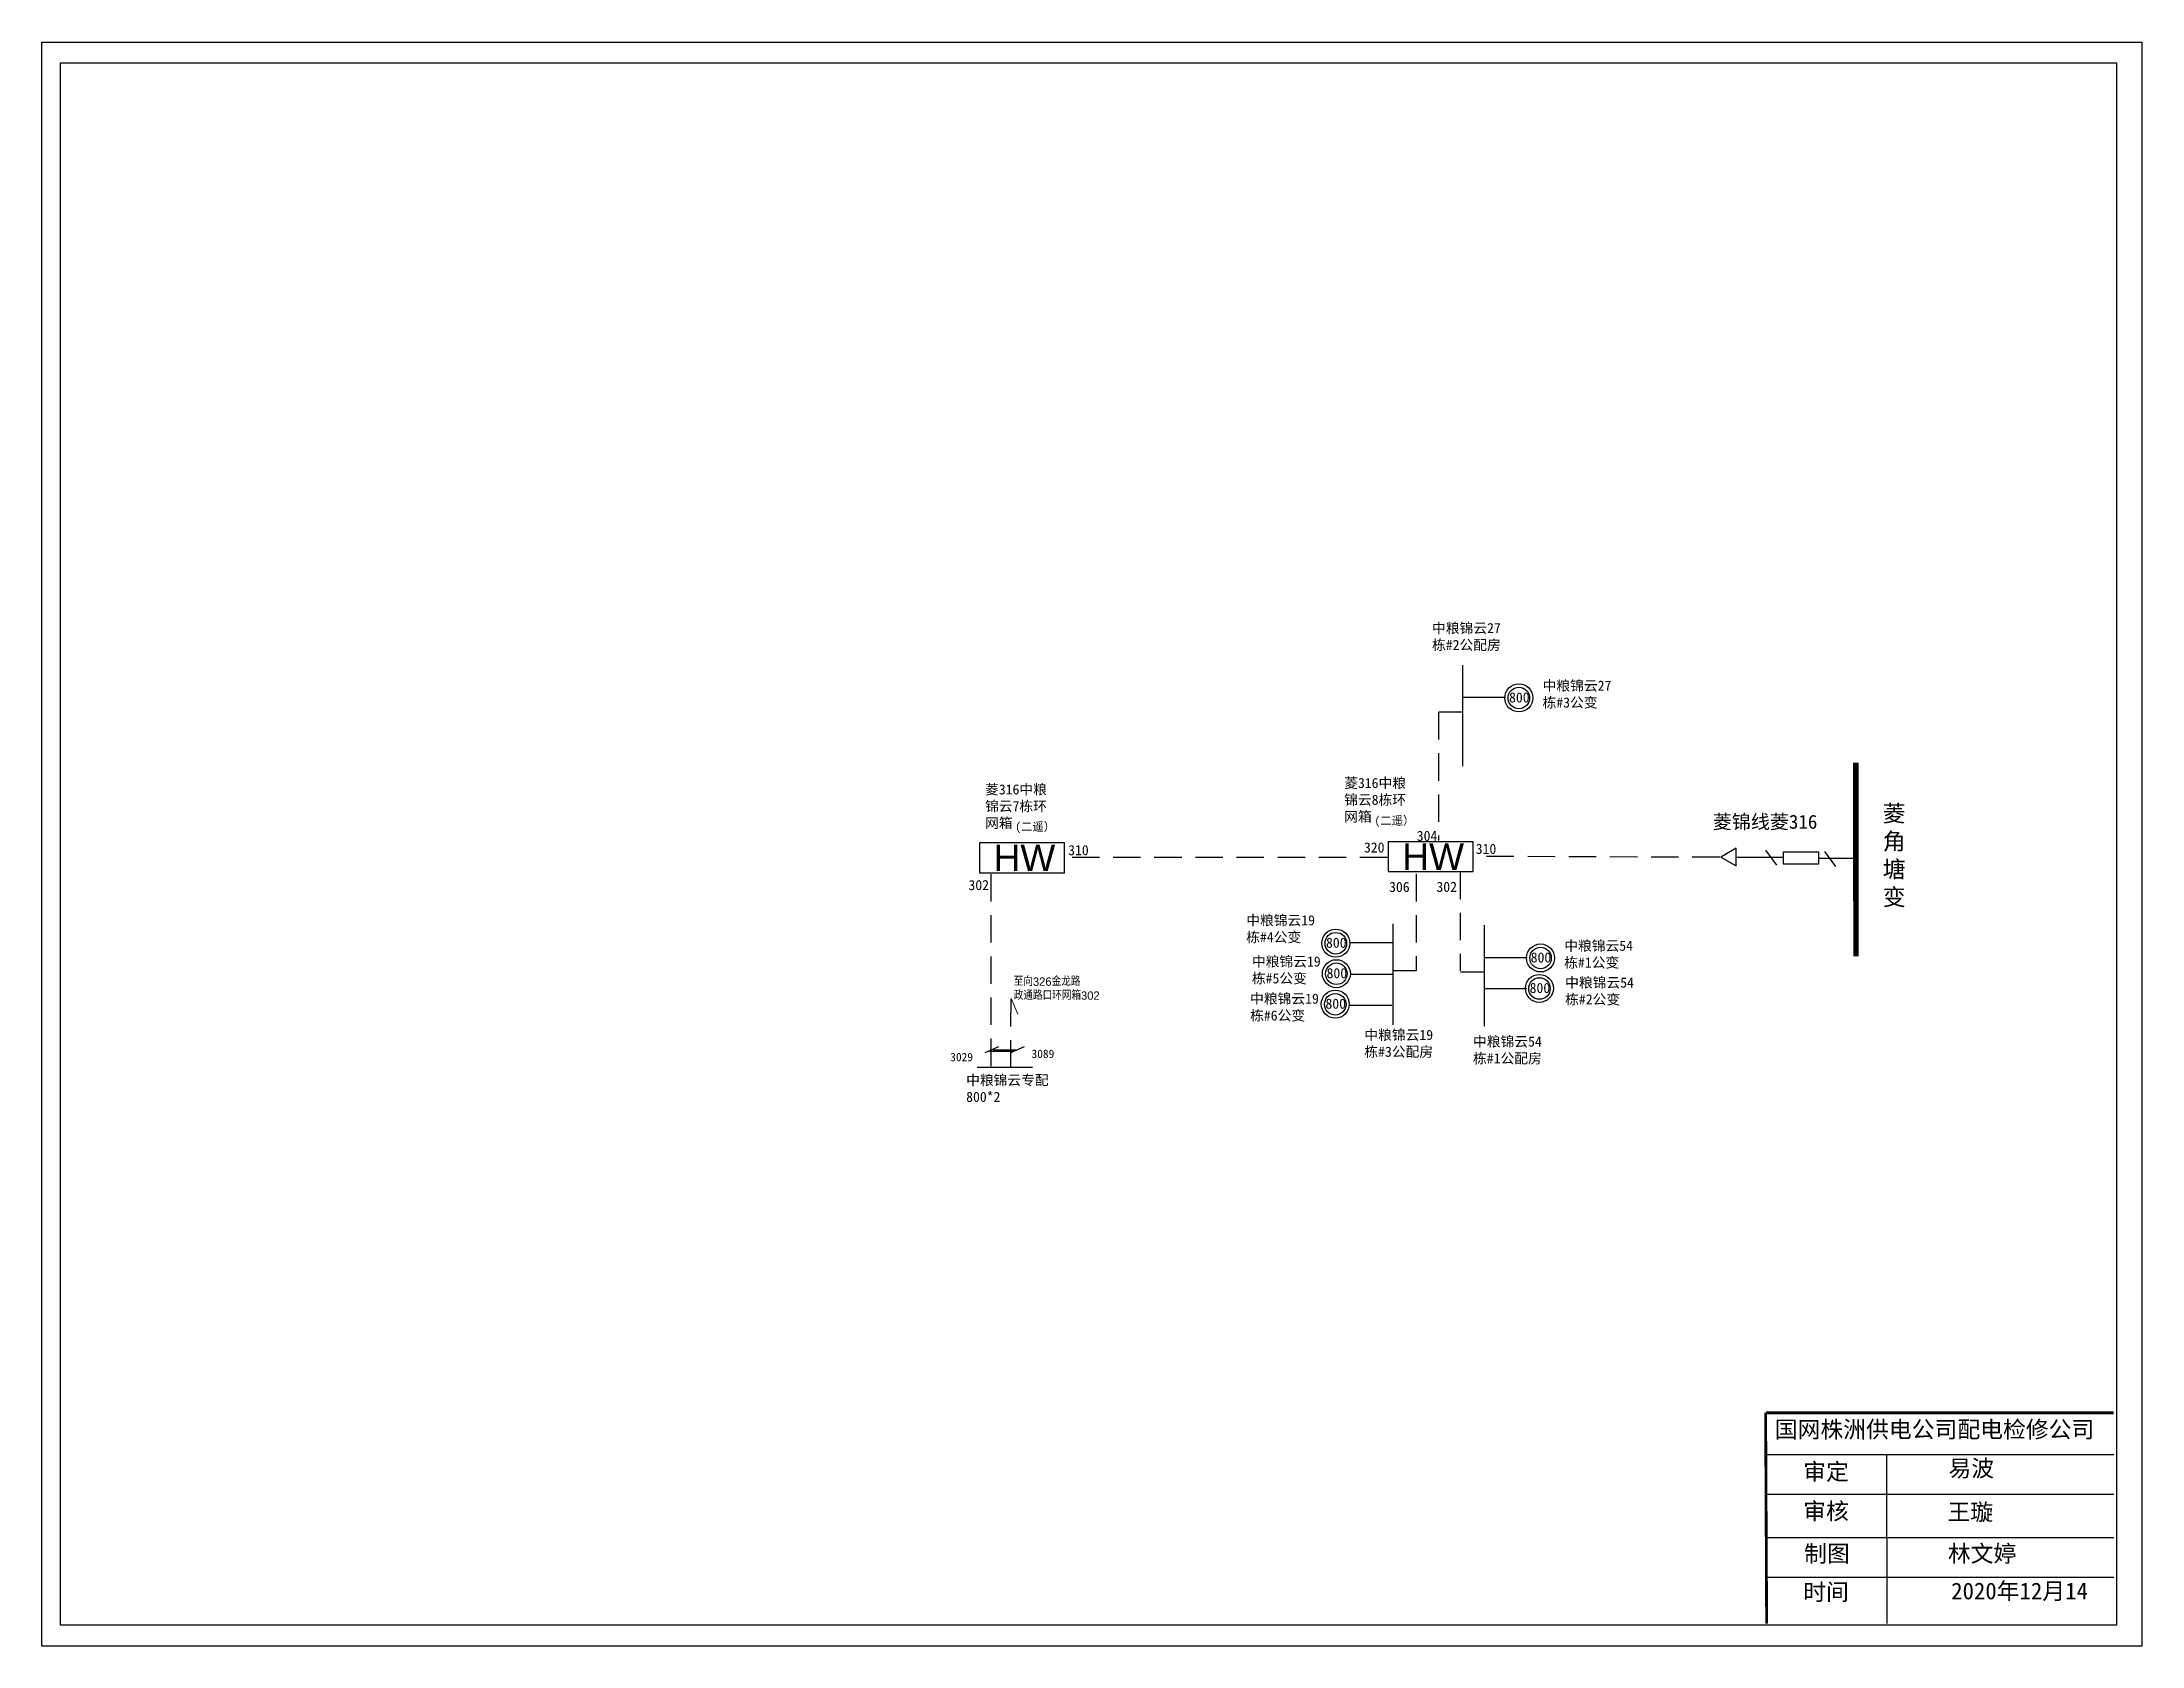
# Model space of a CAD drawing. Extents: x -7 to 370, y -20 to 268.
import ezdxf

# ---------------------------------------------------------------- set-up
doc = ezdxf.new("R2010")
doc.units = 0
doc.header["$LTSCALE"] = 0.774411
doc.linetypes.add('ACAD_ISO02W100', pattern=[15, 12, -3])
doc.linetypes.add('DASHED2', pattern=[9.525, 6.35, -3.175])
doc.layers.get('0').update_dxf_attribs({"linetype": 'CONTINUOUS'})
doc.layers.add('Layer2', color=1, linetype='CONTINUOUS')
doc.styles.add('hztxt_txtstyle_1.50_0_0', font='', dxfattribs={"height": 1.5, "bigfont": 'hztxt.shx'})
doc.styles.get("Standard").update_dxf_attribs({"font": 'simkai_0.ttf', "height": 2.5})
doc.styles.add('字体', font='simkai_0.ttf', dxfattribs={"height": 2.5})
doc.styles.add('宋', font='', dxfattribs={"height": 2.5})
doc.styles.add('宋体_txtstyle_0.00_0_0', font='')
doc.styles.add('宋体_txtstyle_1.81_0_0', font='', dxfattribs={"height": 1.809646})
doc.styles.add('宋体_txtstyle_3.00_0_0', font='', dxfattribs={"height": 3})
doc.styles.add('宋体_txtstyle_4.01_0_0', font='', dxfattribs={"height": 4.008926})
doc.styles.add('宋体_txtstyle_6.55_0_0', font='', dxfattribs={"height": 6.552279})
doc.styles.add('楷体_GB2312_txtstyle_150.00_0_0150', font='SIMKAI.TTF', dxfattribs={"height": 150})
doc.styles.get('hztxt_txtstyle_1.50_0_0').set_extended_font_data('hztxt')
doc.styles.get('宋').set_extended_font_data('SimSun')
doc.styles.get('宋体_txtstyle_0.00_0_0').set_extended_font_data('宋体')
doc.styles.get('宋体_txtstyle_1.81_0_0').set_extended_font_data('宋体')
doc.styles.get('宋体_txtstyle_3.00_0_0').set_extended_font_data('宋体')
doc.styles.get('宋体_txtstyle_4.01_0_0').set_extended_font_data('宋体')
doc.styles.get('宋体_txtstyle_6.55_0_0').set_extended_font_data('宋体')

msp = doc.modelspace()

# ---------------------------------------------------------------- linework, layer by layer
at = {"color": 0, "lineweight": -3}
for p, q in [((248.25, 138.1), (248.25, 156.19)), ((248.07, 147.78), (243.93, 147.78)), ((255.93, 150.36), (248.37, 150.36)), ((235.75, 91.71), (235.75, 109.8)), ((252.13, 91.46), (252.13, 109.56)), ((235.69, 106.4), (228.14, 106.4)), ((259.81, 103.72), (252.25, 103.72)), ((235.62, 100.7), (228.07, 100.7)), ((239.86, 101.37), (235.72, 101.37)), ((251.95, 101.15), (247.81, 101.15)), ((259.74, 98.16), (252.18, 98.16)), ((235.55, 95.14), (228, 95.14))]:
    msp.add_line(p, q, dxfattribs=at)
at = {"color": 0, "linetype": 'DASHED2', "lineweight": -3}
for p, q in [((243.9, 147.75), (243.9, 124.74)), ((239.86, 118.74), (239.86, 101.37))]:
    msp.add_line(p, q, dxfattribs=at)
at = {"color": 0, "linetype": 'Continuous'}
for p, q in [((297.27, 121.74), (305.79, 121.74)), ((304.53, 120.34), (302.61, 123.03)), ((315.11, 120.09), (313.18, 122.78)), ((302.59, 14.63), (364.96, 14.63)), ((324.24, 14.62), (324.28, -15.68)), ((302.59, 7.53), (364.96, 7.53)), ((302.59, -0.22), (364.96, -0.22)), ((302.59, -7.33), (364.96, -7.33))]:
    msp.add_line(p, q, dxfattribs=at)
at = {"color": 0, "linetype": 'ACAD_ISO02W100'}
msp.add_line((312.15, 121.59), (318.75, 121.58), dxfattribs=at)
at = {"color": 0, "linetype": 'DASHED2'}
for p, q in [((163.61, 118.72), (163.61, 84.11)), ((167.2, 84.03), (167.24, 96.42))]:
    msp.add_line(p, q, dxfattribs=at)
at = {"color": 0, "lineweight": -3}
for points in [[(-6.51, 267.92), (370.03, 267.92), (370.03, -19.69), (-6.51, -19.69)], [(-3.19, 264.19), (365.47, 264.19), (365.47, -15.96), (-3.19, -15.96)]]:
    msp.add_lwpolyline(points, close=True, dxfattribs=at)
at = {"color": 0, "linetype": 'Continuous'}
for points, const_width in [([(318.75, 103.98), (318.73, 138.71)], 1), ([(302.55, 22.13), (302.73, -15.68)], 0.5), ([(302.59, 22.13), (364.96, 22.13)], 0.5)]:
    msp.add_lwpolyline(points, dxfattribs=dict(at, const_width=const_width))
at = {"color": 0, "lineweight": -2}
for points in [[(161.58, 118.96), (176.84, 118.96), (176.84, 124.32), (161.58, 124.32)], [(234.86, 119.16), (250.13, 119.16), (250.13, 124.51), (234.86, 124.51)]]:
    msp.add_lwpolyline(points, close=True, dxfattribs=at)
at = {"color": 0, "linetype": 'DASHED2'}
msp.add_lwpolyline([(294.53, 121.78), (297.26, 120.2), (297.26, 123.35)], close=True, dxfattribs=at)
at = {"color": 0, "linetype": 'Continuous'}
msp.add_lwpolyline([(312.02, 120.51), (305.77, 120.51), (305.77, 122.73), (312.02, 122.73)], close=True, dxfattribs=at)
at = {"color": 0}
for centre in [(258.3, 150.32), (225.48, 106.33), (262.19, 103.68), (225.58, 100.86), (225.38, 95.4), (261.99, 98.22)]:
    msp.add_circle(centre, 2.51, dxfattribs=at)
at = {"color": 0, "lineweight": -3}
for centre in [(258.3, 150.3), (225.48, 106.32), (262.19, 103.67), (225.58, 100.85), (261.99, 98.2), (225.38, 95.38)]:
    msp.add_circle(centre, 1.93, dxfattribs=at)
at = {"layer": 'Layer2', "color": 0, "linetype": 'DASHED2'}
for p, q in [((234.73, 121.72), (176.84, 121.72)), ((294.31, 121.73), (250.13, 121.88)), ((247.79, 119.16), (247.79, 101.37))]:
    msp.add_line(p, q, dxfattribs=at)
at = {"layer": 'Layer2', "color": 7, "linetype": 'Continuous', "lineweight": 0, "ltscale": 0.958412}
msp.add_line((167.24, 96.42), (168.45, 93.6), dxfattribs=at)
at = {"layer": 'Layer2', "color": 0}
for p, q in [((164.98, 87.72), (162.53, 86.66)), ((167.66, 86.9), (163.36, 86.9)), ((168.36, 87.17), (164.06, 87.17)), ((169.61, 87.72), (167.16, 86.66)), ((171.12, 84.07), (161.17, 84.07))]:
    msp.add_line(p, q, dxfattribs=at)

# ---------------------------------------------------------------- texts
at = {"color": 0, "attachment_point": 1, "style": '宋体_txtstyle_0.00_0_0'}
for s, insert, char_height, width in [('中粮锦云27栋#2公配房', (242.73, 163.74), 1.8096, 13.206), ('中粮锦云27栋#3公变', (262.55, 153.41), 1.8096, 13.206), ('{\\fSimSun|b0|i0|c134|p2;320}', (230.52, 124.4), 1.8096, 3.8063), ('{\\fSimSun|b0|i0|c134|p2;304}', (239.99, 126.48), 1.8096, 3.8063), ('{\\fSimSun|b0|i0|c134|p2;310}', (177.48, 123.92), 1.8096, 3.8063), ('{\\fSimSun|b0|i0|c134|p2;302}', (159.61, 117.66), 1.8096, 3.8063), ('{\\fSimSun|b0|i0|c134|p2;306}', (235.03, 117.32), 1.8096, 3.8063), ('{\\fSimSun|b0|i0|c134|p2;302}', (243.52, 117.34), 1.8096, 3.8063), ('中粮锦云19栋#4公变', (209.41, 111.34), 1.8096, 13.206), ('中粮锦云54栋#1公变', (266.43, 106.78), 1.8096, 13.206), ('中粮锦云19栋#5公变', (210.43, 103.95), 1.8096, 13.206), ('中粮锦云54栋#2公变', (266.6, 100.18), 1.8096, 13.206), ('中粮锦云19栋#3公配房', (230.59, 90.79), 1.8096, 13.206), ('3089', (170.92, 87.25), 1.5, 21.6783), ('中粮锦云54栋#1公配房', (250.08, 89.6), 1.8096, 13.206)]:
    msp.add_mtext(s, dxfattribs=dict(at, insert=insert, char_height=char_height, width=width))
at = {"color": 7, "attachment_point": 1}
for s, insert, char_height, width, style in [('800', (256.54, 151.31), 1.81, 3.8063, '宋体_txtstyle_0.00_0_0'), ('{\\fSimSun|b0|i0|c134|p2;310}', (250.56, 124.15), 1.8096, 3.8063, '宋体_txtstyle_0.00_0_0'), ('800', (223.72, 107.32), 1.81, 3.8063, '宋体_txtstyle_0.00_0_0'), ('800', (223.82, 101.86), 1.81, 3.8063, '宋体_txtstyle_0.00_0_0'), ('800', (260.42, 104.68), 1.81, 3.8063, '宋体_txtstyle_0.00_0_0'), ('800', (260.23, 99.21), 1.81, 3.8063, '宋体_txtstyle_0.00_0_0'), ('中粮锦云19栋#6公变', (210.11, 97.29), 1.8096, 13.206, '宋体_txtstyle_1.81_0_0'), ('800', (223.62, 96.39), 1.81, 3.8063, '宋体_txtstyle_0.00_0_0'), ('3029', (156.34, 86.66), 1.5, 21.6783, '宋体_txtstyle_0.00_0_0'), ('中粮锦云专配\\P800*2', (159.2, 82.69), 1.805, 21.463, '宋体_txtstyle_0.00_0_0')]:
    msp.add_mtext(s, dxfattribs=dict(at, insert=insert, char_height=char_height, width=width, style=style))
at = {"color": 0, "linetype": 'DASHED2', "char_height": 1.805, "width": 12.976, "attachment_point": 1, "style": '宋体_txtstyle_6.55_0_0'}
for s, insert in [('菱316中粮锦云8栋环网箱', (226.99, 135.96)), ('菱316中粮锦云7栋环网箱', (162.6, 134.81))]:
    msp.add_mtext(s, dxfattribs=dict(at, insert=insert))
at = {"color": 4, "linetype": 'Continuous', "lineweight": 0, "ltscale": 1.216987, "true_color": 0x00ffff, "char_height": 1.5, "attachment_point": 1, "style": '楷体_GB2312_txtstyle_150.00_0_0150'}
for insert in [(168, 127.98), (232.42, 129.07)]:
    msp.add_mtext('(二遥）', dxfattribs=dict(at, insert=insert))
at = {"color": 0, "linetype": 'Continuous', "insert": (293.08, 129.35), "char_height": 2.5, "width": 24.7816, "attachment_point": 1}
msp.add_mtext('{\\fSimSun|b0|i0|c134|p2;菱锦线菱316}', dxfattribs=at)
at = {"color": 0, "linetype": 'ACAD_ISO02W100', "lineweight": -3, "insert": (323.55, 131.11), "char_height": 3, "width": 12.4482, "attachment_point": 1, "style": '宋'}
msp.add_mtext('菱\\P角\\P塘\\P变', dxfattribs=at)
at = {"color": 1, "linetype": 'Continuous', "true_color": 0xff0000, "insert": (167.72, 100.19), "char_height": 1.5, "width": 24.7816, "attachment_point": 1, "style": 'hztxt_txtstyle_1.50_0_0'}
msp.add_mtext('至向326金龙路^M^J政通路口环网箱302', dxfattribs=at)
at = {"color": 7, "linetype": 'Continuous', "true_color": 0xffffff, "char_height": 3, "attachment_point": 1}
for s, insert, width, style in [('{\\fSimSun|b0|i0|c134|p2;国网株洲供电公司配电检修公司}', (304.19, 20.66), 82.0179, '字体'), ('2020年12月14', (335.82, -8.32), 31.3309, '宋体_txtstyle_3.00_0_0')]:
    msp.add_mtext(s, dxfattribs=dict(at, insert=insert, width=width, style=style))
at = {"color": 0, "linetype": 'Continuous', "char_height": 3, "width": 23.4615, "attachment_point": 1, "style": '字体'}
for s, insert in [('审定', (309.29, 13.07)), ('{\\fSimSun|b0|i0|c134|p2;易波}', (335.33, 13.68)), ('审核', (309.29, 6)), ('制图', (309.45, -1.62)), ('{\\fSimSun|b0|i0|c134|p2;林文婷}', (335.22, -1.62)), ('时间', (309.29, -8.5))]:
    msp.add_mtext(s, dxfattribs=dict(at, insert=insert))
at = {"color": 7, "linetype": 'Continuous', "insert": (335.16, 5.84), "char_height": 3, "width": 33.0539, "attachment_point": 1, "style": '宋体_txtstyle_3.00_0_0'}
msp.add_mtext('王璇', dxfattribs=at)
at = {"layer": 'Layer2', "color": 0, "linetype": 'Continuous', "char_height": 3.5681, "width": 11.8034, "attachment_point": 1, "style": '宋体_txtstyle_4.01_0_0'}
for insert in [(164.11, 124.02), (237.4, 124.22)]:
    msp.add_mtext('{\\fArial|b0|i0|c0|p32;\\H1.334x;HW}', dxfattribs=dict(at, insert=insert))

doc.saveas('drawing.dxf')
